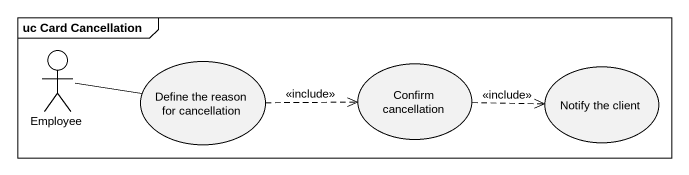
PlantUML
@startuml
mainframe uc Card Cancellation
actor Employee
usecase "Define the reason for cancellation" as Define_the_reason_for
usecase "Confirm cancellation" as Confirm_cancellation
usecase "Notify the client" as Notify_the_client
Employee -right- Define_the_reason_for
Define_the_reason_for .right.> Confirm_cancellation : <<include>>
Confirm_cancellation .right.> Notify_the_client : <<include>>
@enduml
